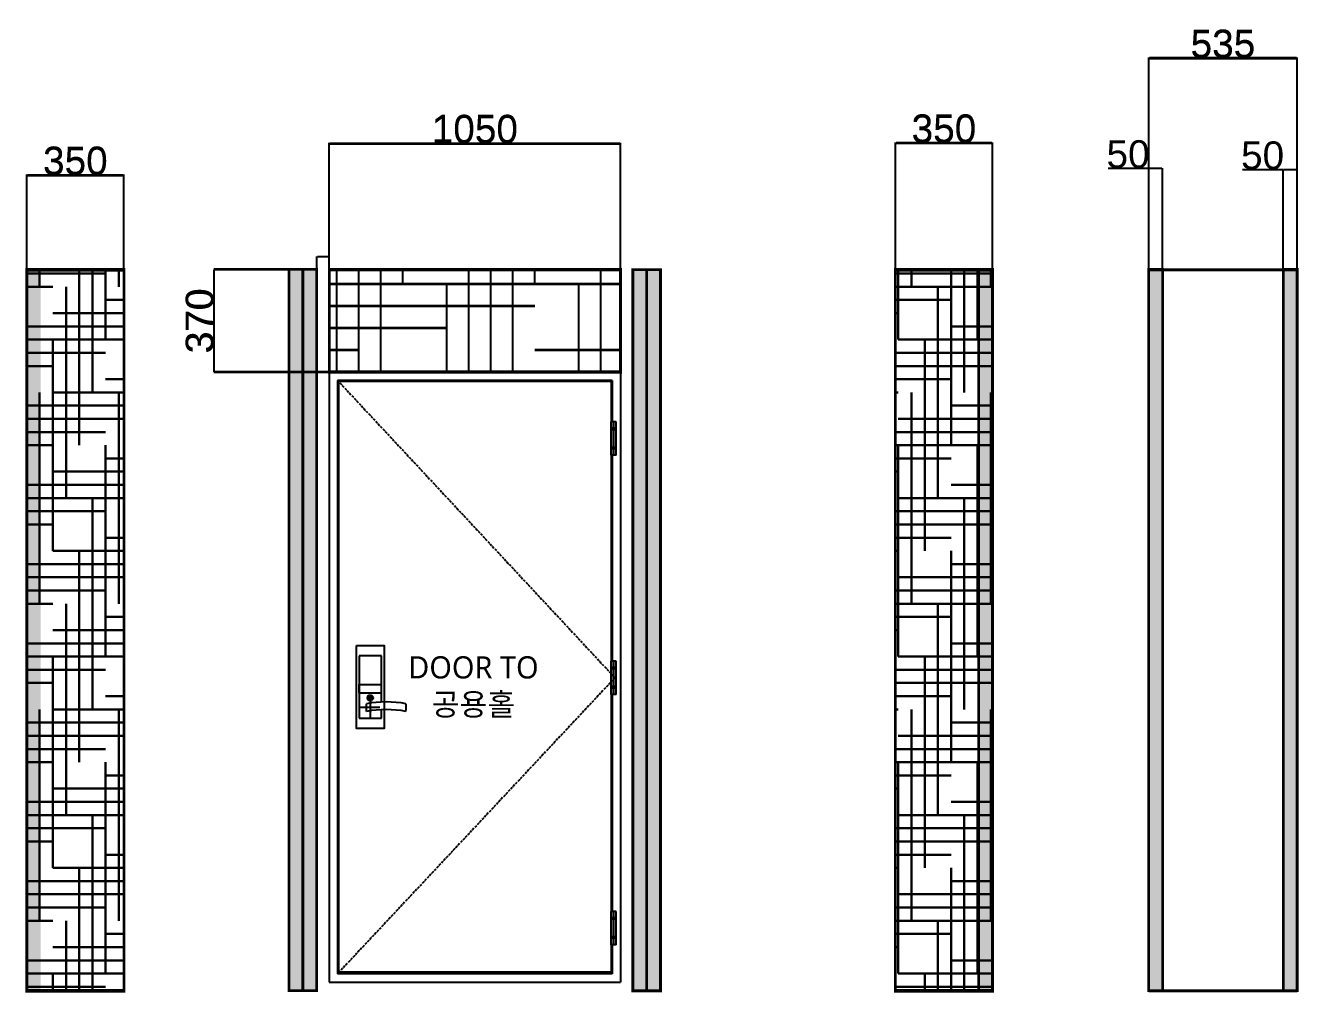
# Model space of a CAD drawing. Header units: millimetres. Extents: x 55547 to 190849, y 191990 to 326950.
# Drawn here: x 181123 to 185712, y 217054 to 220541 of the extents above; entities that cross this region are included whole.
import ezdxf

# ---------------------------------------------------------------- set-up
doc = ezdxf.new("R2010")
doc.units = ezdxf.units.MM
doc.linetypes.add('CENN', pattern=[6.3, 4, -1, 0.3, -1])
doc.layers.get('Defpoints').update_dxf_attribs({"color": 144})
for name, color, linetype in [('.', 5, 'Continuous'), ('000_50T 1pcs', 3, 'Continuous'), ('000_골조', 2, 'Continuous'), ('000_삭제분', 4, 'Continuous')]:
    doc.layers.add(name, color=color, linetype=linetype)
doc.styles.get("Standard").update_dxf_attribs({"font": 'arial.ttf'})
doc.styles.add('YE-TEXT', font='malgun.ttf')
doc.dimstyles.new('ISO-25', dxfattribs={"dimtxt": 2.5, "dimasz": 2.5, "dimexe": 1.25, "dimexo": 0.625, "dimtad": 1, "dimtxsty": 'Standard', "dimcen": 2.5, "dimadec": 0, "dimazin": 0, "dimtfac": 1, "dimtmove": 0, "dimatfit": 3, "dimfxl": 1, "dimarcsym": 0})

# ---------------------------------------------------------------- blocks, each defined once
blk = doc.blocks.new('*D166')
at = {"layer": '000_골조', "color": 0, "lineweight": -2, "transparency": 16777216}
for p, q in [((182173.5, 219662.4), (182173.5, 219708.8)), ((182215.4, 219707.5), (182176, 219707.5)), ((182217.9, 219662.4), (182217.9, 219708.8))]:
    blk.add_line(p, q, dxfattribs=at)
at = {"layer": '000_골조', "color": 0, "transparency": 16777216}
for points in [[(182176, 219707.9), (182176, 219707.1), (182173.5, 219707.5)], [(182215.4, 219707.9), (182215.4, 219707.1), (182217.9, 219707.5)]]:
    blk.add_solid(points, dxfattribs=at)
at = {"layer": 'Defpoints', "color": 0, "transparency": 16777216}
for p in [(182173.5, 219707.5), (182173.5, 219661.8, 0), (182217.9, 219661.8)]:
    blk.add_point(p, dxfattribs=at)
at = {"layer": '000_골조', "color": 0, "transparency": 16777216, "insert": (182195.7, 219709.6), "char_height": 2.5, "attachment_point": 5}
blk.add_mtext('44,38', dxfattribs=at)
blk = doc.blocks.new('*D167')
at = {"layer": '000_50T 1pcs', "color": 0, "lineweight": -2, "transparency": 16777216}
for p, q in [((181127.7, 219662.4), (181127.7, 220003.6)), ((181130.2, 220002.4), (181475.2, 220002.4)), ((181477.7, 219662.4), (181477.7, 220003.6))]:
    blk.add_line(p, q, dxfattribs=at)
at = {"layer": '000_50T 1pcs', "color": 0, "transparency": 16777216}
for points in [[(181130.2, 220002.8), (181130.2, 220001.9), (181127.7, 220002.4)], [(181475.2, 220002.8), (181475.2, 220001.9), (181477.7, 220002.4)]]:
    blk.add_solid(points, dxfattribs=at)
at = {"layer": 'Defpoints', "color": 0, "transparency": 16777216}
for p in [(181477.7, 220002.4), (181127.7, 219661.8, 0), (181477.7, 219661.8, 0)]:
    blk.add_point(p, dxfattribs=at)
at = {"layer": '000_50T 1pcs', "color": 0, "lineweight": 30, "transparency": 16777216, "insert": (181302.7, 220054.1), "char_height": 100, "attachment_point": 5}
blk.add_mtext('350', dxfattribs=at)
blk = doc.blocks.new('*D139')
at = {"layer": '000_50T 1pcs', "color": 0, "lineweight": -2, "transparency": 16777216}
for p, q in [((182072.2, 219662.4), (181801.6, 219662.4)), ((181802.9, 219294.9), (181802.9, 219659.9)), ((182217.2, 219292.4), (181801.6, 219292.4))]:
    blk.add_line(p, q, dxfattribs=at)
at = {"layer": '000_50T 1pcs', "color": 0, "transparency": 16777216}
for points in [[(181802.5, 219659.9), (181803.3, 219659.9), (181802.9, 219662.4)], [(181802.5, 219294.9), (181803.3, 219294.9), (181802.9, 219292.4)]]:
    blk.add_solid(points, dxfattribs=at)
at = {"layer": 'Defpoints', "color": 0, "transparency": 16777216}
for p in [(181802.9, 219662.4), (182072.9, 219662.4, 0), (182217.9, 219292.4, 0)]:
    blk.add_point(p, dxfattribs=at)
at = {"layer": '000_50T 1pcs', "color": 0, "transparency": 16777216, "insert": (181751.2, 219477.4), "char_height": 100, "attachment_point": 5, "rotation": 90}
blk.add_mtext('370', dxfattribs=at)
blk = doc.blocks.new('*D140')
at = {"layer": '000_50T 1pcs', "color": 0, "lineweight": -2, "transparency": 16777216}
for p, q in [((182217.9, 219293), (182217.9, 220118.3)), ((182220.4, 220117), (183265.4, 220117)), ((183267.9, 219293), (183267.9, 220118.3))]:
    blk.add_line(p, q, dxfattribs=at)
at = {"layer": '000_50T 1pcs', "color": 0, "transparency": 16777216}
for points in [[(182220.4, 220117.4), (182220.4, 220116.6), (182217.9, 220117)], [(183265.4, 220117.4), (183265.4, 220116.6), (183267.9, 220117)]]:
    blk.add_solid(points, dxfattribs=at)
at = {"layer": 'Defpoints', "color": 0, "transparency": 16777216}
for p in [(183267.9, 220117), (182217.9, 219292.4, 0), (183267.9, 219292.4, 0)]:
    blk.add_point(p, dxfattribs=at)
at = {"layer": '000_50T 1pcs', "color": 0, "transparency": 16777216, "insert": (182742.9, 220168.7), "char_height": 100, "attachment_point": 5}
blk.add_mtext('1050', dxfattribs=at)
blk = doc.blocks.new('*D169')
at = {"layer": '000_50T 1pcs', "color": 0, "lineweight": -2, "transparency": 16777216}
for p, q in [((184259, 219662.4), (184259, 220119.7)), ((184606.5, 220118.5), (184261.5, 220118.5)), ((184609, 219662.4), (184609, 220119.7))]:
    blk.add_line(p, q, dxfattribs=at)
at = {"layer": '000_50T 1pcs', "color": 0, "transparency": 16777216}
for points in [[(184261.5, 220118.9), (184261.5, 220118), (184259, 220118.5)], [(184606.5, 220118.9), (184606.5, 220118), (184609, 220118.5)]]:
    blk.add_solid(points, dxfattribs=at)
at = {"layer": 'Defpoints', "color": 0, "transparency": 16777216}
for p in [(184259, 220118.5), (184259, 219661.8, 0), (184609, 219661.8, 0)]:
    blk.add_point(p, dxfattribs=at)
at = {"layer": '000_50T 1pcs', "color": 0, "lineweight": 30, "transparency": 16777216, "insert": (184434, 220170.2), "char_height": 100, "attachment_point": 5}
blk.add_mtext('350', dxfattribs=at)
blk = doc.blocks.new('*D216')
at = {"layer": '000_50T 1pcs', "color": 0, "lineweight": -2, "transparency": 16777216}
for p, q in [((185657.4, 220021), (185510.7, 220021)), ((185657.4, 219662.4), (185657.4, 220022.3)), ((185704.9, 220021), (185659.9, 220021)), ((185707.4, 219662.4), (185707.4, 220022.3))]:
    blk.add_line(p, q, dxfattribs=at)
at = {"layer": '000_50T 1pcs', "color": 0, "transparency": 16777216}
for points in [[(185659.9, 220021.4), (185659.9, 220020.6), (185657.4, 220021)], [(185704.9, 220021.4), (185704.9, 220020.6), (185707.4, 220021)]]:
    blk.add_solid(points, dxfattribs=at)
at = {"layer": 'Defpoints', "color": 0, "transparency": 16777216}
for p in [(185657.4, 220021), (185657.4, 219661.8), (185707.4, 219661.8)]:
    blk.add_point(p, dxfattribs=at)
at = {"layer": '000_50T 1pcs', "color": 0, "lineweight": 30, "transparency": 16777216, "insert": (185582.8, 220072.7), "char_height": 100, "attachment_point": 5}
blk.add_mtext('50', dxfattribs=at)
blk = doc.blocks.new('*D217')
at = {"layer": '000_50T 1pcs', "color": 0, "lineweight": -2, "transparency": 16777216}
for p, q in [((185172.4, 220025.2), (185025.7, 220025.2)), ((185172.4, 219662.4), (185172.4, 220026.5)), ((185219.9, 220025.2), (185174.9, 220025.2)), ((185222.4, 219662.4), (185222.4, 220026.5))]:
    blk.add_line(p, q, dxfattribs=at)
at = {"layer": '000_50T 1pcs', "color": 0, "transparency": 16777216}
for points in [[(185174.9, 220025.7), (185174.9, 220024.8), (185172.4, 220025.2)], [(185219.9, 220025.7), (185219.9, 220024.8), (185222.4, 220025.2)]]:
    blk.add_solid(points, dxfattribs=at)
at = {"layer": 'Defpoints', "color": 0, "transparency": 16777216}
for p in [(185172.4, 220025.2), (185172.4, 219661.8), (185222.4, 219661.8)]:
    blk.add_point(p, dxfattribs=at)
at = {"layer": '000_50T 1pcs', "color": 0, "lineweight": 30, "transparency": 16777216, "insert": (185097.8, 220076.9), "char_height": 100, "attachment_point": 5}
blk.add_mtext('50', dxfattribs=at)
blk = doc.blocks.new('*D218')
at = {"layer": '000_50T 1pcs', "color": 0, "lineweight": -2, "transparency": 16777216}
for p, q in [((185172.4, 219662.4), (185172.4, 220425.4)), ((185704.9, 220424.2), (185174.9, 220424.2)), ((185707.4, 219662.4), (185707.4, 220425.4))]:
    blk.add_line(p, q, dxfattribs=at)
at = {"layer": '000_50T 1pcs', "color": 0, "transparency": 16777216}
for points in [[(185174.9, 220424.6), (185174.9, 220423.7), (185172.4, 220424.2)], [(185704.9, 220424.6), (185704.9, 220423.7), (185707.4, 220424.2)]]:
    blk.add_solid(points, dxfattribs=at)
at = {"layer": 'Defpoints', "color": 0, "transparency": 16777216}
for p in [(185172.4, 220424.2), (185172.4, 219661.8), (185707.4, 219661.8)]:
    blk.add_point(p, dxfattribs=at)
at = {"layer": '000_50T 1pcs', "color": 0, "lineweight": 30, "transparency": 16777216, "insert": (185439.9, 220475.9), "char_height": 100, "attachment_point": 5}
blk.add_mtext('535', dxfattribs=at)
blk = doc.blocks.new('*D252')
at = {"layer": '000_삭제분', "color": 0, "lineweight": -2, "transparency": 16777216}
for p, q in [((181127.7, 219659.9), (181127.7, 220001.1)), ((181130.2, 219999.9), (181475.2, 219999.9)), ((181477.7, 219659.9), (181477.7, 220001.1))]:
    blk.add_line(p, q, dxfattribs=at)
at = {"layer": '000_삭제분', "color": 0, "transparency": 16777216}
for points in [[(181130.2, 220000.3), (181130.2, 219999.4), (181127.7, 219999.9)], [(181475.2, 220000.3), (181475.2, 219999.4), (181477.7, 219999.9)]]:
    blk.add_solid(points, dxfattribs=at)
at = {"layer": 'Defpoints', "color": 0, "transparency": 16777216}
for p in [(181477.7, 219999.9), (181127.7, 219659.3, 0), (181477.7, 219659.3, 0)]:
    blk.add_point(p, dxfattribs=at)
at = {"layer": '000_삭제분', "color": 0, "lineweight": 30, "transparency": 16777216, "insert": (181302.7, 220051.6), "char_height": 100, "attachment_point": 5}
blk.add_mtext('350', dxfattribs=at)
blk = doc.blocks.new('*D151')
at = {"layer": '000_삭제분', "color": 0, "lineweight": -2, "transparency": 16777216}
for p, q in [((182072.2, 219659.9), (181801.6, 219659.9)), ((181802.9, 219292.4), (181802.9, 219657.4)), ((182217.2, 219289.9), (181801.6, 219289.9))]:
    blk.add_line(p, q, dxfattribs=at)
at = {"layer": '000_삭제분', "color": 0, "transparency": 16777216}
for points in [[(181802.5, 219657.4), (181803.3, 219657.4), (181802.9, 219659.9)], [(181802.5, 219292.4), (181803.3, 219292.4), (181802.9, 219289.9)]]:
    blk.add_solid(points, dxfattribs=at)
at = {"layer": 'Defpoints', "color": 0, "transparency": 16777216}
for p in [(181802.9, 219659.9), (182072.9, 219659.9, 0), (182217.9, 219289.9, 0)]:
    blk.add_point(p, dxfattribs=at)
at = {"layer": '000_삭제분', "color": 0, "transparency": 16777216, "insert": (181751.2, 219474.9), "char_height": 100, "attachment_point": 5, "rotation": 90}
blk.add_mtext('370', dxfattribs=at)
blk = doc.blocks.new('*D152')
at = {"layer": '000_삭제분', "color": 0, "lineweight": -2, "transparency": 16777216}
for p, q in [((182217.9, 219290.5), (182217.9, 220115.8)), ((182220.4, 220114.5), (183265.4, 220114.5)), ((183267.9, 219290.5), (183267.9, 220115.8))]:
    blk.add_line(p, q, dxfattribs=at)
at = {"layer": '000_삭제분', "color": 0, "transparency": 16777216}
for points in [[(182220.4, 220114.9), (182220.4, 220114.1), (182217.9, 220114.5)], [(183265.4, 220114.9), (183265.4, 220114.1), (183267.9, 220114.5)]]:
    blk.add_solid(points, dxfattribs=at)
at = {"layer": 'Defpoints', "color": 0, "transparency": 16777216}
for p in [(183267.9, 220114.5), (182217.9, 219289.9, 0), (183267.9, 219289.9, 0)]:
    blk.add_point(p, dxfattribs=at)
at = {"layer": '000_삭제분', "color": 0, "transparency": 16777216, "insert": (182742.9, 220166.2), "char_height": 100, "attachment_point": 5}
blk.add_mtext('1050', dxfattribs=at)
blk = doc.blocks.new('*D153')
at = {"layer": '000_삭제분', "color": 0, "lineweight": -2, "transparency": 16777216}
for p, q in [((184259, 219659.9), (184259, 220117.2)), ((184606.5, 220116), (184261.5, 220116)), ((184609, 219659.9), (184609, 220117.2))]:
    blk.add_line(p, q, dxfattribs=at)
at = {"layer": '000_삭제분', "color": 0, "transparency": 16777216}
for points in [[(184261.5, 220116.4), (184261.5, 220115.5), (184259, 220116)], [(184606.5, 220116.4), (184606.5, 220115.5), (184609, 220116)]]:
    blk.add_solid(points, dxfattribs=at)
at = {"layer": 'Defpoints', "color": 0, "transparency": 16777216}
for p in [(184259, 220116), (184259, 219659.3, 0), (184609, 219659.3, 0)]:
    blk.add_point(p, dxfattribs=at)
at = {"layer": '000_삭제분', "color": 0, "lineweight": 30, "transparency": 16777216, "insert": (184434, 220167.7), "char_height": 100, "attachment_point": 5}
blk.add_mtext('350', dxfattribs=at)
blk = doc.blocks.new('*D248')
at = {"layer": '000_삭제분', "color": 0, "lineweight": -2, "transparency": 16777216}
for p, q in [((185172.4, 219659.9), (185172.4, 220422.9)), ((185704.9, 220421.7), (185174.9, 220421.7)), ((185707.4, 219659.9), (185707.4, 220422.9))]:
    blk.add_line(p, q, dxfattribs=at)
at = {"layer": '000_삭제분', "color": 0, "transparency": 16777216}
for points in [[(185174.9, 220422.1), (185174.9, 220421.2), (185172.4, 220421.7)], [(185704.9, 220422.1), (185704.9, 220421.2), (185707.4, 220421.7)]]:
    blk.add_solid(points, dxfattribs=at)
at = {"layer": 'Defpoints', "color": 0, "transparency": 16777216}
for p in [(185172.4, 220421.7), (185172.4, 219659.3), (185707.4, 219659.3)]:
    blk.add_point(p, dxfattribs=at)
at = {"layer": '000_삭제분', "color": 0, "lineweight": 30, "transparency": 16777216, "insert": (185439.9, 220473.4), "char_height": 100, "attachment_point": 5}
blk.add_mtext('535', dxfattribs=at)

msp = doc.modelspace()

# ---------------------------------------------------------------- hatches: boundary and pattern name
at = {"layer": '000_50T 1pcs', "transparency": 33554687}
h = msp.add_hatch(dxfattribs=at)
h.set_pattern_fill('HOUND', color=1)
h.set_pattern_definition([(0, (-205867.2795, 24173.5725), (6.35, 1.5875), [25.4, -12.7]), (90, (-205867.2795, 24173.5725), (-1.5875, -6.35), [25.4, -12.7])])
h.paths.add_polyline_path([(181177.735, 219661.772), (181127.735, 219661.772), (181127.735, 217061.147), (181177.735, 217061.147)])
h = msp.add_hatch(dxfattribs=at)
h.set_pattern_fill('HOUND', color=1)
h.set_pattern_definition([(0, (-204922.144, 24173.5725), (6.35, 1.5875), [25.4, -12.7]), (90, (-204922.144, 24173.5725), (-1.5875, -6.35), [25.4, -12.7])])
h.paths.add_polyline_path([(182122.871, 219661.772), (182072.871, 219661.772), (182072.871, 217061.147), (182122.871, 217061.147)])
h = msp.add_hatch(dxfattribs=at)
h.set_pattern_fill('HOUND', color=1)
h.set_pattern_definition([(0, (-204872.144, 24173.5725), (6.35, 1.5875), [25.4, -12.7]), (90, (-204872.144, 24173.5725), (-1.5875, -6.35), [25.4, -12.7])])
h.paths.add_polyline_path([(182172.871, 219661.772), (182122.871, 219661.772), (182122.871, 217061.147), (182172.871, 217061.147)])
h = msp.add_hatch(dxfattribs=at)
h.set_pattern_fill('HOUND', color=252, scale=50)
h.set_pattern_definition([(0, (-220583.38, 20855.75), (317.5, 79.375), [1270, -635]), (90, (-220583.38, 20855.75), (-79.375, -317.5), [1270, -635])])
h.paths.add_polyline_path([(182217.871, 219293.022), (182217.871, 219662.397), (183267.871, 219662.397), (183267.871, 219293.022)])
h = msp.add_hatch(dxfattribs=at)
h.set_pattern_fill('HOUND', color=1)
h.set_pattern_definition([(0, (-203682.769, 24172.9475), (6.35, 1.5875), [25.4, -12.7]), (90, (-203682.769, 24172.9475), (-1.5875, -6.35), [25.4, -12.7])])
h.paths.add_polyline_path([(183362.246, 219661.147), (183312.246, 219661.147), (183312.246, 217060.522), (183362.246, 217060.522)])
h = msp.add_hatch(dxfattribs=at)
h.set_pattern_fill('HOUND', color=1)
h.set_pattern_definition([(0, (-203632.769, 24172.9475), (6.35, 1.5875), [25.4, -12.7]), (90, (-203632.769, 24172.9475), (-1.5875, -6.35), [25.4, -12.7])])
h.paths.add_polyline_path([(183412.246, 219661.147), (183362.246, 219661.147), (183362.246, 217060.522), (183412.246, 217060.522)])
h = msp.add_hatch(dxfattribs=at)
h.set_pattern_fill('HOUND', color=1)
h.set_pattern_definition([(0, (-202436.0203, 24173.5725), (6.35, 1.5875), [25.4, -12.7]), (90, (-202436.0203, 24173.5725), (-1.5875, -6.35), [25.4, -12.7])])
h.paths.add_polyline_path([(184608.995, 219661.772), (184558.995, 219661.772), (184558.995, 217061.147), (184608.995, 217061.147)])
h = msp.add_hatch(dxfattribs=at)
h.set_pattern_fill('HOUND', color=1)
h.set_pattern_definition([(0, (-201822.623, 24173.5725), (6.35, 1.5875), [25.4, -12.7]), (90, (-201822.623, 24173.5725), (-1.5875, -6.35), [25.4, -12.7])])
h.paths.add_polyline_path([(185222.392, 219661.772), (185172.392, 219661.772), (185172.392, 217061.147), (185222.392, 217061.147)])
h = msp.add_hatch(dxfattribs=at)
h.set_pattern_fill('HOUND', color=1)
h.set_pattern_definition([(0, (-201337.623, 24173.5725), (6.35, 1.5875), [25.4, -12.7]), (90, (-201337.623, 24173.5725), (-1.5875, -6.35), [25.4, -12.7])])
h.paths.add_polyline_path([(185707.392, 219661.772), (185657.392, 219661.772), (185657.392, 217061.147), (185707.392, 217061.147)])
at = {"layer": '000_삭제분', "transparency": 33554687}
h = msp.add_hatch(dxfattribs=at)
h.set_pattern_fill('HOUND', color=1, scale=50)
h.set_pattern_definition([(0, (-220583.38, 20853.25), (317.5, 79.375), [1270, -635]), (90, (-220583.38, 20853.25), (-79.375, -317.5), [1270, -635])])
h.paths.add_polyline_path([(182217.871, 219290.522), (182217.871, 219659.897), (183267.871, 219659.897), (183267.871, 219290.522)])

# ---------------------------------------------------------------- linework, layer by layer
at = {"layer": '.', "color": 252, "linetype": 'Continuous', "lineweight": 30, "transparency": 33554687}
for p, q in [((181173.676, 219599.277, 0), (181173.676, 219661.772, 0)), ((181316.551, 219027.777, 0), (181316.551, 219661.772, 0)), ((181364.176, 219218.277, 0), (181364.176, 219661.772, 0)), ((181411.801, 219408.777, 0), (181411.801, 219661.772, 0)), ((181459.426, 219599.277, 0), (181459.426, 219661.772, 0)), ((184269.301, 219408.777, 0), (184269.301, 219661.772, 0)), ((184316.926, 219599.277, 0), (184316.926, 219661.772, 0)), ((184459.801, 219027.777, 0), (184459.801, 219661.772, 0)), ((184507.426, 219218.277, 0), (184507.426, 219661.772, 0)), ((184555.051, 219408.777, 0), (184555.051, 219661.772, 0)), ((184602.676, 219599.277, 0), (184602.676, 219661.772, 0)), ((181127.735, 219646.902, 0), (181411.801, 219646.902, 0)), ((184258.995, 219646.902, 0), (184608.995, 219646.902, 0)), ((181127.735, 219599.277, 0), (181221.301, 219599.277, 0)), ((181268.926, 218837.277, 0), (181268.926, 219599.277, 0)), ((184258.995, 219599.277, 0), (184608.995, 219599.277, 0)), ((184412.176, 218837.277, 0), (184412.176, 219599.277, 0)), ((181411.801, 219551.652, 0), (181477.735, 219551.652, 0)), ((184258.995, 219551.652, 0), (184459.801, 219551.652, 0)), ((181221.301, 219504.027, 0), (181477.735, 219504.027, 0)), ((184258.995, 219504.027, 0), (184269.301, 219504.027, 0)), ((181127.735, 219456.402, 0), (181477.735, 219456.402, 0)), ((184459.801, 219456.402, 0), (184608.995, 219456.402, 0)), ((181127.735, 219408.777, 0), (181477.735, 219408.777, 0)), ((181221.301, 218646.777, 0), (181221.301, 219408.777, 0)), ((184269.301, 219408.777, 0), (184608.995, 219408.777, 0)), ((184364.551, 218646.777, 0), (184364.551, 219408.777, 0)), ((181127.735, 219361.152, 0), (181411.801, 219361.152, 0)), ((184258.995, 219361.152, 0), (184608.995, 219361.152, 0)), ((181127.735, 219313.527, 0), (181221.301, 219313.527, 0)), ((184258.995, 219313.527, 0), (184608.995, 219313.527, 0)), ((181411.801, 219265.902, 0), (181477.735, 219265.902, 0)), ((184258.995, 219265.902, 0), (184459.801, 219265.902, 0)), ((181173.676, 218456.277, 0), (181173.676, 219218.277, 0)), ((181221.301, 219218.277, 0), (181477.735, 219218.277, 0)), ((181459.426, 218456.277, 0), (181459.426, 219218.277, 0)), ((184258.995, 219218.277, 0), (184269.301, 219218.277, 0)), ((184316.926, 218456.277, 0), (184316.926, 219218.277, 0)), ((184602.676, 218456.277, 0), (184602.676, 219218.277, 0)), ((181127.735, 219170.652, 0), (181477.735, 219170.652, 0)), ((184459.801, 219170.652, 0), (184608.995, 219170.652, 0)), ((181127.735, 219123.027, 0), (181477.735, 219123.027, 0)), ((184269.301, 219123.027, 0), (184608.995, 219123.027, 0)), ((181127.735, 219075.402, 0), (181411.801, 219075.402, 0)), ((184258.995, 219075.402, 0), (184608.995, 219075.402, 0)), ((181127.735, 219027.777, 0), (181221.301, 219027.777, 0)), ((181411.801, 218265.777, 0), (181411.801, 219027.777, 0)), ((184258.995, 219027.777, 0), (184608.995, 219027.777, 0)), ((184269.301, 218265.777, 0), (184269.301, 219027.777, 0)), ((184555.051, 218265.777, 0), (184555.051, 219027.777, 0)), ((181411.801, 218980.152, 0), (181477.735, 218980.152, 0)), ((184258.995, 218980.152, 0), (184459.801, 218980.152, 0)), ((181221.301, 218932.527, 0), (181477.735, 218932.527, 0)), ((184258.995, 218932.527, 0), (184269.301, 218932.527, 0)), ((181127.735, 218884.902, 0), (181477.735, 218884.902, 0)), ((184459.801, 218884.902, 0), (184608.995, 218884.902, 0)), ((181127.735, 218837.277, 0), (181477.735, 218837.277, 0)), ((181364.176, 218075.277, 0), (181364.176, 218837.277, 0)), ((184269.301, 218837.277, 0), (184608.995, 218837.277, 0)), ((184507.426, 218075.277, 0), (184507.426, 218837.277, 0)), ((181127.735, 218789.652, 0), (181411.801, 218789.652, 0)), ((184258.995, 218789.652, 0), (184608.995, 218789.652, 0)), ((181127.735, 218742.027, 0), (181221.301, 218742.027, 0)), ((184258.995, 218742.027, 0), (184608.995, 218742.027, 0)), ((181411.801, 218694.402, 0), (181477.735, 218694.402, 0)), ((184258.995, 218694.402, 0), (184459.801, 218694.402, 0)), ((181221.301, 218646.777, 0), (181477.735, 218646.777, 0)), ((181316.551, 217884.777, 0), (181316.551, 218646.777, 0)), ((184258.995, 218646.777, 0), (184269.301, 218646.777, 0)), ((184459.801, 217884.777, 0), (184459.801, 218646.777, 0)), ((181127.735, 218599.152, 0), (181477.735, 218599.152, 0)), ((184459.801, 218599.152, 0), (184608.995, 218599.152, 0)), ((181127.735, 218551.527, 0), (181477.735, 218551.527, 0)), ((184269.301, 218551.527, 0), (184608.995, 218551.527, 0)), ((181127.735, 218503.902, 0), (181411.801, 218503.902, 0)), ((184258.995, 218503.902, 0), (184608.995, 218503.902, 0)), ((181127.735, 218456.277, 0), (181221.301, 218456.277, 0)), ((181268.926, 217694.277, 0), (181268.926, 218456.277, 0)), ((184258.995, 218456.277, 0), (184608.995, 218456.277, 0)), ((184412.176, 217694.277, 0), (184412.176, 218456.277, 0)), ((181411.801, 218408.652, 0), (181477.735, 218408.652, 0)), ((184258.995, 218408.652, 0), (184459.801, 218408.652, 0)), ((181221.301, 218361.027, 0), (181477.735, 218361.027, 0)), ((184258.995, 218361.027, 0), (184269.301, 218361.027, 0)), ((181127.735, 218313.402, 0), (181477.735, 218313.402, 0)), ((184459.801, 218313.402, 0), (184608.995, 218313.402, 0)), ((181127.735, 218265.777, 0), (181477.735, 218265.777, 0)), ((181221.301, 217503.777, 0), (181221.301, 218265.777, 0)), ((184269.301, 218265.777, 0), (184608.995, 218265.777, 0)), ((184364.551, 217503.777, 0), (184364.551, 218265.777, 0)), ((181127.735, 218218.152, 0), (181411.801, 218218.152, 0)), ((184258.995, 218218.152, 0), (184608.995, 218218.152, 0)), ((181127.735, 218170.527, 0), (181221.301, 218170.527, 0)), ((184258.995, 218170.527, 0), (184608.995, 218170.527, 0)), ((181411.801, 218122.902, 0), (181477.735, 218122.902, 0)), ((184258.995, 218122.902, 0), (184459.801, 218122.902, 0)), ((181173.676, 217313.277, 0), (181173.676, 218075.277, 0)), ((181221.301, 218075.277, 0), (181477.735, 218075.277, 0)), ((181459.426, 217313.277, 0), (181459.426, 218075.277, 0)), ((184258.995, 218075.277, 0), (184269.301, 218075.277, 0)), ((184316.926, 217313.277, 0), (184316.926, 218075.277, 0)), ((184602.676, 217313.277, 0), (184602.676, 218075.277, 0)), ((181127.735, 218027.652, 0), (181477.735, 218027.652, 0)), ((184459.801, 218027.652, 0), (184608.995, 218027.652, 0)), ((181127.735, 217980.027, 0), (181477.735, 217980.027, 0)), ((184269.301, 217980.027, 0), (184608.995, 217980.027, 0)), ((181127.735, 217932.402, 0), (181411.801, 217932.402, 0)), ((184258.995, 217932.402, 0), (184608.995, 217932.402, 0)), ((181127.735, 217884.777, 0), (181221.301, 217884.777, 0)), ((181411.801, 217122.777, 0), (181411.801, 217884.777, 0)), ((184258.995, 217884.777, 0), (184608.995, 217884.777, 0)), ((184269.301, 217122.777, 0), (184269.301, 217884.777, 0)), ((184555.051, 217122.777, 0), (184555.051, 217884.777, 0)), ((181411.801, 217837.152, 0), (181477.735, 217837.152, 0)), ((184258.995, 217837.152, 0), (184459.801, 217837.152, 0)), ((181221.301, 217789.527, 0), (181477.735, 217789.527, 0)), ((184258.995, 217789.527, 0), (184269.301, 217789.527, 0)), ((181127.735, 217741.902, 0), (181477.735, 217741.902, 0)), ((184459.801, 217741.902, 0), (184608.995, 217741.902, 0)), ((181127.735, 217694.277, 0), (181477.735, 217694.277, 0)), ((181364.176, 217061.772, 0), (181364.176, 217694.277, 0)), ((184269.301, 217694.277, 0), (184608.995, 217694.277, 0)), ((184507.426, 217061.772, 0), (184507.426, 217694.277, 0)), ((181127.735, 217646.652, 0), (181411.801, 217646.652, 0)), ((184258.995, 217646.652, 0), (184608.995, 217646.652, 0)), ((181127.735, 217599.027, 0), (181221.301, 217599.027, 0)), ((184258.995, 217599.027, 0), (184608.995, 217599.027, 0)), ((181411.801, 217551.402, 0), (181477.735, 217551.402, 0)), ((184258.995, 217551.402, 0), (184459.801, 217551.402, 0)), ((181221.301, 217503.777, 0), (181477.735, 217503.777, 0)), ((181316.551, 217061.772, 0), (181316.551, 217503.777, 0)), ((184258.995, 217503.777, 0), (184269.301, 217503.777, 0)), ((184459.801, 217061.772, 0), (184459.801, 217503.777, 0)), ((181127.735, 217456.152, 0), (181477.735, 217456.152, 0)), ((184459.801, 217456.152, 0), (184608.995, 217456.152, 0)), ((181127.735, 217408.527, 0), (181477.735, 217408.527, 0)), ((184269.301, 217408.527, 0), (184608.995, 217408.527, 0)), ((181127.735, 217360.902, 0), (181411.801, 217360.902, 0)), ((184258.995, 217360.902, 0), (184608.995, 217360.902, 0)), ((181127.735, 217313.277, 0), (181221.301, 217313.277, 0)), ((181268.926, 217061.772, 0), (181268.926, 217313.277, 0)), ((184258.995, 217313.277, 0), (184608.995, 217313.277, 0)), ((184412.176, 217061.772, 0), (184412.176, 217313.277, 0)), ((181411.801, 217265.652, 0), (181477.735, 217265.652, 0)), ((184258.995, 217265.652, 0), (184459.801, 217265.652, 0)), ((181221.301, 217218.027, 0), (181477.735, 217218.027, 0)), ((184258.995, 217218.027, 0), (184269.301, 217218.027, 0)), ((181127.735, 217170.402, 0), (181477.735, 217170.402, 0)), ((184459.801, 217170.402, 0), (184608.995, 217170.402, 0)), ((181127.735, 217122.777, 0), (181477.735, 217122.777, 0)), ((181221.301, 217061.772, 0), (181221.301, 217122.777, 0)), ((184269.301, 217122.777, 0), (184608.995, 217122.777, 0)), ((184364.551, 217061.772, 0), (184364.551, 217122.777, 0)), ((181127.735, 217075.152, 0), (181411.801, 217075.152, 0)), ((184258.995, 217075.152, 0), (184608.995, 217075.152, 0))]:
    msp.add_line(p, q, dxfattribs=at)
for p, q in [((183267.871, 219291.772), (182217.871, 219291.772)), ((182217.871, 219291.772), (182217.871, 217091.772)), ((183267.871, 219291.772), (183267.871, 217091.772)), ((183252.871, 219111.772), (183234.871, 219111.772)), ((183234.871, 218991.772), (183234.871, 219111.772)), ((183252.871, 218991.772), (183252.871, 219111.772)), ((183252.871, 219088.772), (183234.871, 219088.772)), ((183252.871, 219083.772), (183234.871, 219083.772)), ((183252.871, 219019.772), (183234.871, 219019.772)), ((183252.871, 219014.772), (183234.871, 219014.772)), ((183252.871, 218991.772), (183234.871, 218991.772)), ((183252.871, 218249.272), (183234.871, 218249.272)), ((183234.871, 218129.272), (183234.871, 218249.272)), ((183252.871, 218129.272), (183252.871, 218249.272)), ((183252.871, 218226.272), (183234.871, 218226.272)), ((183252.871, 218221.272), (183234.871, 218221.272)), ((183252.871, 218157.272), (183234.871, 218157.272)), ((183252.871, 218152.272), (183234.871, 218152.272)), ((183252.871, 218129.272), (183234.871, 218129.272)), ((183252.871, 217346.772), (183234.871, 217346.772)), ((183234.871, 217226.772), (183234.871, 217346.772)), ((183252.871, 217323.772), (183234.871, 217323.772)), ((183252.871, 217226.772), (183252.871, 217346.772)), ((183252.871, 217318.772), (183234.871, 217318.772)), ((183252.871, 217254.772), (183234.871, 217254.772)), ((183252.871, 217249.772), (183234.871, 217249.772)), ((183252.871, 217226.772), (183234.871, 217226.772)), ((182217.871, 217091.772), (183267.871, 217091.772))]:
    msp.add_line(p, q)
at = {"color": 4}
for p, q in [((183237.871, 219261.772), (182247.871, 219261.772)), ((182247.871, 219261.772), (182247.871, 217121.772)), ((183237.871, 219261.772), (183237.871, 219111.772)), ((183237.871, 218129.272), (183237.871, 217346.772)), ((183237.871, 217226.772), (183237.871, 217121.772)), ((183237.871, 217121.772), (182247.871, 217121.772))]:
    msp.add_line(p, q, dxfattribs=at)
at = {"color": 1, "linetype": 'CENN', "ltscale": 2}
for p, q in [((182247.871, 219261.772), (183247.871, 218189.272)), ((183247.871, 218189.272), (182247.871, 217121.772))]:
    msp.add_line(p, q, dxfattribs=at)
at = {"color": 8}
for p, q in [((182251.871, 219257.772), (182251.871, 217127.772)), ((183233.871, 219257.772), (182251.871, 219257.772)), ((183233.871, 219257.772), (183233.871, 217127.772)), ((183237.871, 218991.772), (183237.871, 218249.272)), ((183233.871, 217127.772), (182251.871, 217127.772))]:
    msp.add_line(p, q, dxfattribs=at)
at = {"ltscale": 3}
for p, q in [((183243.871, 218989.772), (183243.871, 219113.772)), ((183243.871, 218127.272), (183243.871, 218251.272)), ((183243.871, 217224.772), (183243.871, 217348.772))]:
    msp.add_line(p, q, dxfattribs=at)
at = {"color": 5}
for p, q in [((182405.828, 218268.662), (182325.828, 218268.662)), ((182325.828, 218268.662), (182325.828, 218043.662)), ((182405.828, 218101.759), (182405.828, 218268.662)), ((182325.828, 218164.846), (182405.828, 218164.846)), ((182325.828, 218134.846), (182325.828, 218164.846)), ((182405.828, 218134.846), (182405.828, 218164.846)), ((182325.828, 218134.846), (182405.828, 218134.846)), ((182351.983, 218067.927), (182351.983, 218095.617)), ((182405.828, 218043.662), (182405.828, 218074.069)), ((182325.828, 218043.662), (182405.828, 218043.662))]:
    msp.add_line(p, q, dxfattribs=at)
at = {"color": 1}
for p, q in [((182365.828, 218116.772), (182365.828, 218046.772)), ((182400.828, 218081.772), (182330.828, 218081.772))]:
    msp.add_line(p, q, dxfattribs=at)
msp.add_lwpolyline([(182315.828, 218306.162), (182415.828, 218306.162), (182415.828, 218006.162), (182315.828, 218006.162)], close=True)
at = {"color": 5}
msp.add_lwpolyline([(182374.828, 218118.976), (182356.828, 218118.976), (182356.828, 218113.976), (182374.828, 218113.976)], close=True, dxfattribs=at)
msp.add_circle((182365.828, 218116.772), 10, dxfattribs=at)
for centre, radius, start, end in [((182423.182, 217710.579), 391.565, 79.523437, 100.476563), ((182423.182, 217682.889), 391.565, 79.523437, 100.476563), ((182406.254, 218082.756), 89.367, 350.44828, 8.30266)]:
    msp.add_arc(centre, radius, start, end, dxfattribs=at)
at = {"layer": '000_50T 1pcs', "lineweight": 30, "const_width": 10}
for points in [[(181177.735, 219661.772), (181127.735, 219661.772), (181127.735, 217061.772), (181477.735, 217061.772), (181477.735, 219661.772)], [(184558.995, 219661.772), (184608.995, 219661.772), (184608.995, 217061.772), (184258.995, 217061.772), (184258.995, 219661.772)]]:
    msp.add_lwpolyline(points, close=True, dxfattribs=at)
at = {"layer": '000_50T 1pcs', "color": 1, "const_width": 10}
for points in [[(182122.871, 219661.772), (182072.871, 219661.772), (182072.871, 217061.147), (182122.871, 217061.147)], [(182172.871, 219661.772), (182122.871, 219661.772), (182122.871, 217061.147), (182172.871, 217061.147)], [(184608.995, 219661.772), (184558.995, 219661.772), (184558.995, 217061.147), (184608.995, 217061.147)], [(185222.392, 219661.772), (185172.392, 219661.772), (185172.392, 217061.147), (185222.392, 217061.147)], [(185707.392, 219661.772), (185657.392, 219661.772), (185657.392, 217061.147), (185707.392, 217061.147)]]:
    msp.add_lwpolyline(points, close=True, dxfattribs=at)
at = {"layer": '000_50T 1pcs', "const_width": 10, "elevation": 0}
msp.add_lwpolyline([(182217.871, 219293.022), (182217.871, 219662.397), (183267.871, 219662.397), (183267.871, 219293.022)], close=True, dxfattribs=at)
at = {"layer": '000_50T 1pcs', "color": 1, "const_width": 10, "elevation": 0}
for points in [[(183362.246, 219661.147), (183312.246, 219661.147), (183312.246, 217060.522), (183362.246, 217060.522)], [(183412.246, 219661.147), (183362.246, 219661.147), (183362.246, 217060.522), (183412.246, 217060.522)]]:
    msp.add_lwpolyline(points, close=True, dxfattribs=at)
at = {"layer": '000_50T 1pcs', "lineweight": 30}
for points in [[(185222.392, 219661.772), (185172.392, 219661.772)], [(185657.392, 219661.772), (185707.392, 219661.772)], [(185222.392, 217061.772), (185172.392, 217061.772)]]:
    msp.add_lwpolyline(points, dxfattribs=at)
msp.add_lwpolyline([(185172.392, 217061.772), (185707.392, 217061.772), (185707.392, 219661.772), (185172.392, 219661.772)], close=True, dxfattribs=at)
at = {"layer": '000_삭제분', "color": 1, "lineweight": 30, "const_width": 10, "elevation": 0}
for points in [[(181177.735, 219659.272), (181127.735, 219659.272), (181127.735, 217059.272), (181477.735, 217059.272), (181477.735, 219659.272)], [(184558.995, 219659.272), (184608.995, 219659.272), (184608.995, 217059.272), (184258.995, 217059.272), (184258.995, 219659.272)]]:
    msp.add_lwpolyline(points, close=True, dxfattribs=at)
at = {"layer": '000_삭제분', "color": 1, "const_width": 10}
msp.add_lwpolyline([(182217.871, 219290.522), (182217.871, 219659.897), (183267.871, 219659.897), (183267.871, 219290.522)], close=True, dxfattribs=at)
at = {"layer": '000_삭제분', "color": 1, "lineweight": 30, "elevation": 0}
for points in [[(185222.392, 219659.272), (185172.392, 219659.272)], [(185657.392, 219659.272), (185707.392, 219659.272)], [(185222.392, 217059.272), (185172.392, 217059.272)]]:
    msp.add_lwpolyline(points, dxfattribs=at)
msp.add_lwpolyline([(185172.392, 217059.272), (185707.392, 217059.272), (185707.392, 219659.272), (185172.392, 219659.272)], close=True, dxfattribs=at)

# ---------------------------------------------------------------- texts
at = {"color": 3, "ltscale": 0.1, "insert": (182737.671, 218266.771), "char_height": 80, "width": 578.66435, "attachment_point": 2, "style": 'YE-TEXT'}
msp.add_mtext('{\\C4;DOOR TO   \\P공용홀}', dxfattribs=at)

# ---------------------------------------------------------------- dimensions: what is measured, and where the dimension line sits
at = {"layer": '000_50T 1pcs', "lineweight": 30}
for base, p1, p2, picture, middle in [((185172.392, 220424.161), (185707.392, 219661.772), (185172.392, 219661.772), '*D218', (185439.892, 220475.877)), ((184258.995, 220118.453, 0), (184608.995, 219661.772), (184258.995, 219661.772), '*D169', (184433.995, 220170.17, 0)), ((185172.392, 220025.235), (185222.392, 219661.772), (185172.392, 219661.772), '*D217', (185097.814, 220076.917)), ((185657.392, 220021.031), (185707.392, 219661.772), (185657.392, 219661.772), '*D216', (185582.814, 220072.713)), ((181477.735, 220002.358, 0), (181127.735, 219661.772), (181477.735, 219661.772), '*D167', (181302.735, 220054.075, 0))]:
    dim = msp.add_linear_dim(base=base, p1=p1, p2=p2, dimstyle='ISO-25', override={"dimtxt": 100}, dxfattribs=at)
    dim.commit()
    dim.dimension.update_dxf_attribs({"geometry": picture, "text_midpoint": middle})
at = {"layer": '000_50T 1pcs'}
dim = msp.add_linear_dim(base=(183267.871, 220117.024, 0), p1=(182217.871, 219292.397), p2=(183267.871, 219292.397), dimstyle='ISO-25', override={"dimtxt": 100}, dxfattribs=at)
dim.commit()
dim.dimension.update_dxf_attribs({"geometry": '*D140', "text_midpoint": (182742.871, 220168.706, 0)})
dim = msp.add_linear_dim(base=(181802.89, 219662.397, 0), p1=(182217.871, 219292.397), p2=(182072.871, 219662.397), angle=90, dimstyle='ISO-25', override={"dimtxt": 100}, dxfattribs=at)
dim.commit()
dim.dimension.update_dxf_attribs({"geometry": '*D139', "text_midpoint": (181751.173, 219477.397, 0)})
at = {"layer": '000_골조'}
dim = msp.add_linear_dim(base=(182173.495816287, 219707.500450838, -0.000013257), p1=(182217.870816291, 219661.771516276, -0.000013257), p2=(182173.495816287, 219661.771516276, 0.000013257), dimstyle='ISO-25', dxfattribs=at)
dim.commit()
dim.dimension.update_dxf_attribs({"geometry": '*D166', "text_midpoint": (182195.683316289, 219709.627838287, -0.000013257)})
at = {"layer": '000_삭제분', "color": 1, "lineweight": 30}
for base, p1, p2, picture, middle in [((185172.392, 220421.661, 0), (185707.392, 219659.272, 0), (185172.392, 219659.272, 0), '*D248', (185439.892, 220473.377, 0)), ((184258.995, 220115.953), (184608.995, 219659.272, 0), (184258.995, 219659.272, 0), '*D153', (184433.995, 220167.67)), ((181477.735, 219999.858), (181127.735, 219659.272, 0), (181477.735, 219659.272, 0), '*D252', (181302.735, 220051.575))]:
    dim = msp.add_linear_dim(base=base, p1=p1, p2=p2, dimstyle='ISO-25', override={"dimtxt": 100}, dxfattribs=at)
    dim.commit()
    dim.dimension.update_dxf_attribs({"geometry": picture, "text_midpoint": middle})
at = {"layer": '000_삭제분', "color": 1}
dim = msp.add_linear_dim(base=(183267.871, 220114.524), p1=(182217.871, 219289.897, 0), p2=(183267.871, 219289.897, 0), dimstyle='ISO-25', override={"dimtxt": 100}, dxfattribs=at)
dim.commit()
dim.dimension.update_dxf_attribs({"geometry": '*D152', "text_midpoint": (182742.871, 220166.206)})
dim = msp.add_linear_dim(base=(181802.89, 219659.897), p1=(182217.871, 219289.897, 0), p2=(182072.871, 219659.897, 0), angle=90, dimstyle='ISO-25', override={"dimtxt": 100}, dxfattribs=at)
dim.commit()
dim.dimension.update_dxf_attribs({"geometry": '*D151', "text_midpoint": (181751.173, 219474.897)})

doc.saveas('drawing.dxf')
